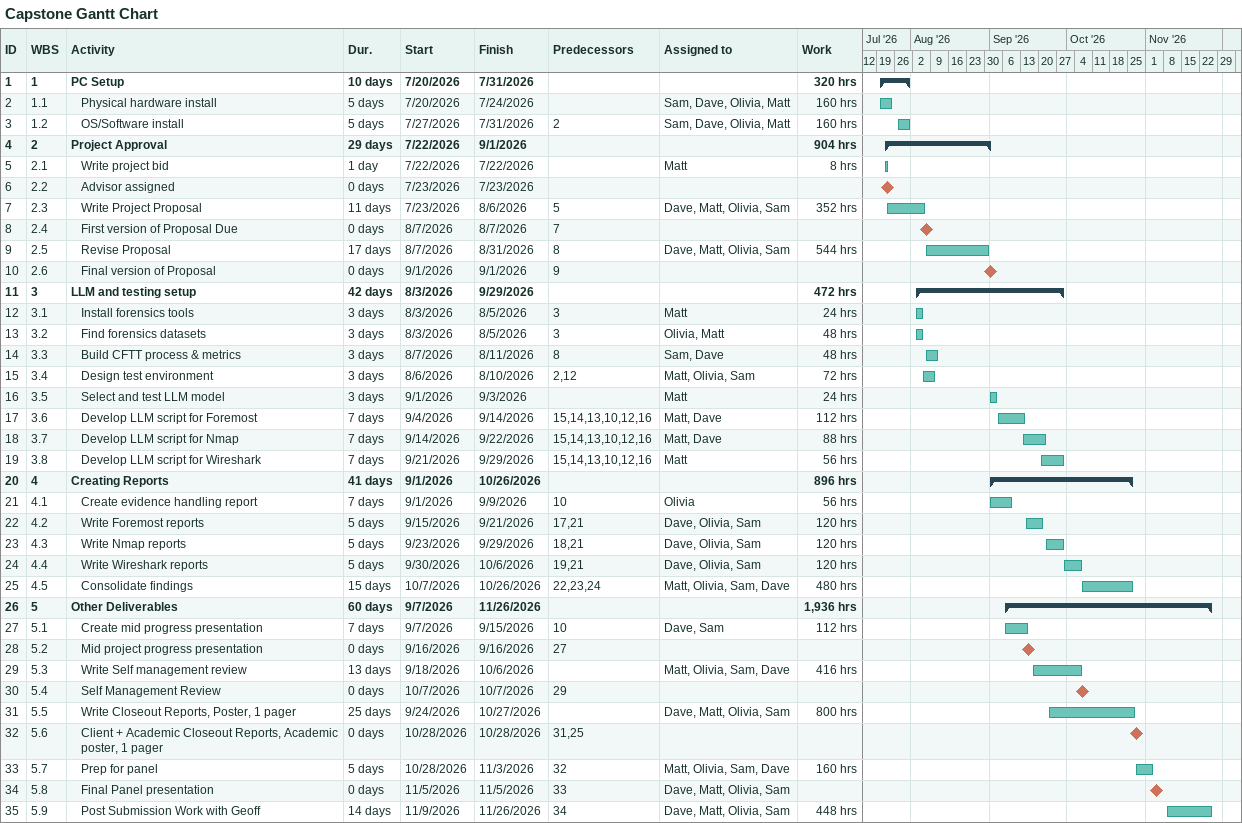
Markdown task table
Capstone Gantt Chart

| ID | WBS | Task | Duration | Start | Finish | Predecessors | Resources | Work (h) |
|---|---|---|---|---|---|---|---|---|
| 1 | 1 | **PC Setup** | 10d | 2026-07-20 | 2026-07-31 |  |  | 320 |
| 2 | 1.1 | Physical hardware install | 5d | 2026-07-20 | 2026-07-24 |  | Sam, Dave, Olivia, Matt | 160 |
| 3 | 1.2 | OS/Software install | 5d | 2026-07-27 | 2026-07-31 | 2 | Sam, Dave, Olivia, Matt | 160 |
| 4 | 2 | **Project Approval** | 29d | 2026-07-22 | 2026-09-01 |  |  | 904 |
| 5 | 2.1 | Write project bid | 1d | 2026-07-22 | 2026-07-22 |  | Matt | 8 |
| 6 | 2.2 | Advisor assigned | 0d | 2026-07-23 | 2026-07-23 |  |  |  |
| 7 | 2.3 | Write Project Proposal | 11d | 2026-07-23 | 2026-08-06 | 5 | Dave, Matt, Olivia, Sam | 352 |
| 8 | 2.4 | First version of Proposal Due | 0d | 2026-08-07 | 2026-08-07 | 7 |  |  |
| 9 | 2.5 | Revise Proposal | 17d | 2026-08-07 | 2026-08-31 | 8 | Dave, Matt, Olivia, Sam | 544 |
| 10 | 2.6 | Final version of Proposal | 0d | 2026-09-01 | 2026-09-01 | 9 |  |  |
| 11 | 3 | **LLM and testing setup** | 42d | 2026-08-03 | 2026-09-29 |  |  | 472 |
| 12 | 3.1 | Install forensics tools | 3d | 2026-08-03 | 2026-08-05 | 3 | Matt | 24 |
| 13 | 3.2 | Find forensics datasets | 3d | 2026-08-03 | 2026-08-05 | 3 | Olivia, Matt | 48 |
| 14 | 3.3 | Build CFTT process & metrics | 3d | 2026-08-07 | 2026-08-11 | 8 | Sam, Dave | 48 |
| 15 | 3.4 | Design test environment | 3d | 2026-08-06 | 2026-08-10 | 2, 12 | Matt, Olivia, Sam | 72 |
| 16 | 3.5 | Select and test LLM model | 3d | 2026-09-01 | 2026-09-03 |  | Matt | 24 |
| 17 | 3.6 | Develop LLM script for Foremost | 7d | 2026-09-04 | 2026-09-14 | 15, 14, 13, 10, 12, 16 | Matt, Dave | 112 |
| 18 | 3.7 | Develop LLM script for Nmap | 7d | 2026-09-14 | 2026-09-22 | 15, 14, 13, 10, 12, 16 | Matt, Dave | 88 |
| 19 | 3.8 | Develop LLM script for Wireshark | 7d | 2026-09-21 | 2026-09-29 | 15, 14, 13, 10, 12, 16 | Matt | 56 |
| 20 | 4 | **Creating Reports** | 41d | 2026-09-01 | 2026-10-26 |  |  | 896 |
| 21 | 4.1 | Create evidence handling report | 7d | 2026-09-01 | 2026-09-09 | 10 | Olivia | 56 |
| 22 | 4.2 | Write Foremost reports | 5d | 2026-09-15 | 2026-09-21 | 17, 21 | Dave, Olivia, Sam | 120 |
| 23 | 4.3 | Write Nmap reports | 5d | 2026-09-23 | 2026-09-29 | 18, 21 | Dave, Olivia, Sam | 120 |
| 24 | 4.4 | Write Wireshark reports | 5d | 2026-09-30 | 2026-10-06 | 19, 21 | Dave, Olivia, Sam | 120 |
| 25 | 4.5 | Consolidate findings | 15d | 2026-10-07 | 2026-10-26 | 22, 23, 24 | Matt, Olivia, Sam, Dave | 480 |
| 26 | 5 | **Other Deliverables** | 60d | 2026-09-07 | 2026-11-26 |  |  | 1936 |
| 27 | 5.1 | Create mid progress presentation | 7d | 2026-09-07 | 2026-09-15 | 10 | Dave, Sam | 112 |
| 28 | 5.2 | Mid project progress presentation | 0d | 2026-09-16 | 2026-09-16 | 27 |  |  |
| 29 | 5.3 | Write Self management review | 13d | 2026-09-18 | 2026-10-06 |  | Matt, Olivia, Sam, Dave | 416 |
| 30 | 5.4 | Self Management Review | 0d | 2026-10-07 | 2026-10-07 | 29 |  |  |
| 31 | 5.5 | Write Closeout Reports, Poster, 1 pager | 25d | 2026-09-24 | 2026-10-27 |  | Dave, Matt, Olivia, Sam | 800 |
| 32 | 5.6 | Client + Academic Closeout Reports, Academic poster, 1 pager | 0d | 2026-10-28 | 2026-10-28 | 31, 25 |  |  |
| 33 | 5.7 | Prep for panel | 5d | 2026-10-28 | 2026-11-03 | 32 | Matt, Olivia, Sam, Dave | 160 |
| 34 | 5.8 | Final Panel presentation | 0d | 2026-11-05 | 2026-11-05 | 33 | Dave, Matt, Olivia, Sam |  |
| 35 | 5.9 | Post Submission Work with Geoff | 14d | 2026-11-09 | 2026-11-26 | 34 | Dave, Matt, Olivia, Sam | 448 |
